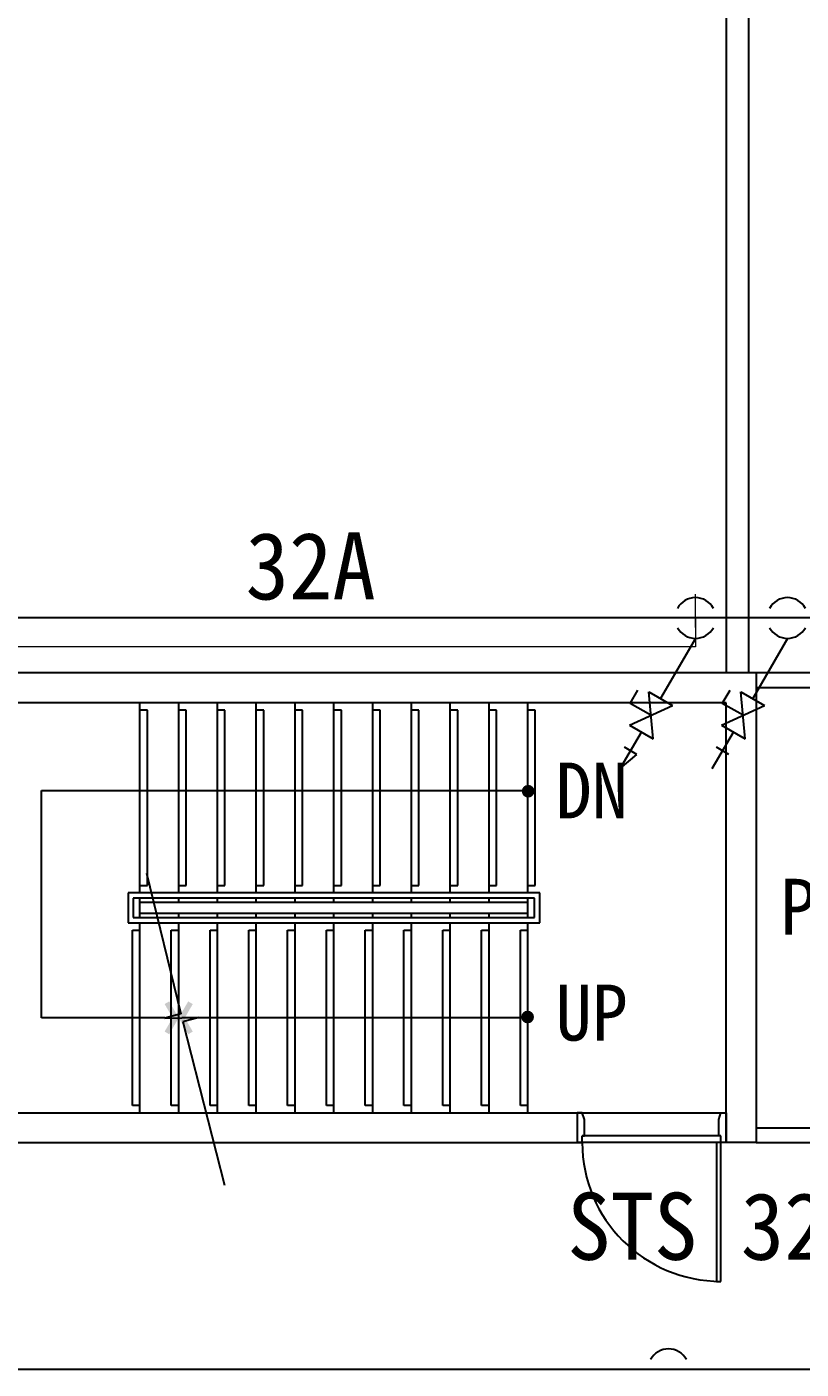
# Model space of a CAD drawing. Header units: millimetres. Extents: x 16332047 to 33387680, y -14835522 to -7015081.
# Drawn here: x 16477993 to 16483183, y -7474285 to -7465285 of the extents above; entities that cross this region are included whole.
import ezdxf
from ezdxf.enums import TextEntityAlignment as Align

# ---------------------------------------------------------------- set-up
doc = ezdxf.new("R2010")
doc.units = ezdxf.units.MM
doc.header["$LTSCALE"] = 300
doc.header["$MEASUREMENT"] = 0
for name, color, linetype in [('2', 2, 'CONTINUOUS'), ('3', 3, 'CONTINUOUS'), ('A-HAT', 5, 'CONTINUOUS'), ('gas', 3, 'CONTINUOUS'), ('S', 1, 'CONTINUOUS'), ('TEXT', 3, 'CONTINUOUS'), ('근린시설 화장실위생도면$0$SI', 2, 'CONTINUOUS')]:
    doc.layers.add(name, color=color, linetype=linetype)
doc.layers.add('arch', color=255, linetype='CONTINUOUS', lineweight=25)
doc.styles.add('돋움체', font='')
doc.styles.get('돋움체').set_extended_font_data('DotumChe')

msp = doc.modelspace()

# ---------------------------------------------------------------- hatches: boundary and pattern name
at = {"layer": 'arch'}
h = msp.add_hatch(color=256, dxfattribs=at)
edge = h.paths.add_edge_path()
edge.add_arc((16481353.2, -7470410.2), 42.7, -90, 90, ccw=False)
edge.add_arc((16481353.2, -7470410.2), 42.7, 90, 270, ccw=False)
for points in [[(16478946.9, -7472039.8), (16478916.1, -7472022), (16478969.5, -7471929.6), (16478916.1, -7471837.3), (16478946.9, -7471819.5), (16479010.5, -7471929.6)], [(16479074.1, -7472039.9), (16479104.9, -7472022.1), (16479051.6, -7471929.7), (16479104.9, -7471837.3), (16479074.1, -7471819.6), (16479010.5, -7471929.7)]]:
    msp.add_hatch(color=256, dxfattribs=at).paths.add_polyline_path(points)
h = msp.add_hatch(color=256, dxfattribs=at)
edge = h.paths.add_edge_path()
edge.add_arc((16481349.5, -7471924.4), 42.7, -90, 90, ccw=False)
edge.add_arc((16481349.5, -7471924.4), 42.7, 90, 270, ccw=False)

# ---------------------------------------------------------------- linework, layer by layer
at = {"layer": '2', "color": 0}
for p, q in [((16482037.8, -7469821.2, 0), (16482089.5, -7469731.6, 0)), ((16482191.3, -7470059, 0), (16482161.9, -7469743.6, 0)), ((16482161.9, -7469743.6, 0), (16482320.5, -7469835.2, 0)), ((16482655, -7469821.2, 0), (16482706.8, -7469731.6, 0)), ((16482808.5, -7470059, 0), (16482779.2, -7469743.6, 0)), ((16482779.2, -7469743.6, 0), (16482937.7, -7469835.2, 0)), ((16482032.7, -7469967.5, 0), (16482320.5, -7469835.2, 0)), ((16482176.6, -7469901.3, 0), (16482037.8, -7469821.2, 0)), ((16482650, -7469967.5, 0), (16482937.7, -7469835.2, 0)), ((16482793.9, -7469901.3, 0), (16482655, -7469821.2, 0)), ((16482032.7, -7469967.5, 0), (16482191.3, -7470059, 0)), ((16482650, -7469967.5, 0), (16482808.5, -7470059, 0))]:
    msp.add_line(p, q, dxfattribs=at)
at = {"layer": '3', "color": 0}
for p, q in [((16482474.7, -7469385.1, 0), (16482241.2, -7469789.4, 0)), ((16483091.9, -7469385.1, 0), (16482858.5, -7469789.4, 0)), ((16481970.6, -7470258, 0), (16482112, -7470013.2, 0)), ((16482587.9, -7470258, 0), (16482729.2, -7470013.2, 0))]:
    msp.add_line(p, q, dxfattribs=at)
at = {"layer": 'A-HAT', "color": 7, "lineweight": 18}
msp.add_line((16482474.7, -7469311.6, 0), (16482474.7, -7469089.8, 0), dxfattribs=at)
at = {"layer": 'A-HAT', "color": 3, "lineweight": 18}
for p, q in [((16482474.7, -7469248.6, 0), (16482474.7, -7469442.3, 0)), ((16482474.7, -7469442.3, 0), (16477474.7, -7469442.3, 0))]:
    msp.add_line(p, q, dxfattribs=at)
at = {"layer": 'arch'}
for p, q in [((16482680.9, -7463116.7), (16482680.9, -7469616.7)), ((16482830.9, -7463116.7), (16482830.9, -7469616.7)), ((16482880.9, -7469616.7), (16473360.9, -7469616.8)), ((16482880.9, -7469616.7), (16482880.9, -7472766.7)), ((16483880.9, -7469616.7), (16482880.9, -7469616.7)), ((16483780.9, -7469716.7), (16482880.9, -7469716.7)), ((16482680.9, -7469816.7), (16477420.9, -7469816.7)), ((16482680.9, -7469816.7), (16477420.9, -7469816.7)), ((16478750.9, -7471091.9), (16478750.9, -7469816.7, 0)), ((16478800.9, -7469866.7, 0), (16478750.9, -7469866.7, 0)), ((16478800.9, -7471041.7, 0), (16478800.9, -7469866.7, 0)), ((16479010.9, -7471091.9), (16479010.9, -7469816.7, 0)), ((16479060.9, -7469866.7, 0), (16479010.9, -7469866.7, 0)), ((16479060.9, -7471041.7, 0), (16479060.9, -7469866.7, 0)), ((16479270.9, -7471091.9), (16479270.9, -7469816.7, 0)), ((16479320.9, -7469866.7, 0), (16479270.9, -7469866.7, 0)), ((16479320.9, -7471041.7, 0), (16479320.9, -7469866.7, 0)), ((16479530.9, -7471091.9), (16479530.9, -7469816.7, 0)), ((16479580.9, -7469866.7, 0), (16479530.9, -7469866.7, 0)), ((16479580.9, -7471041.7, 0), (16479580.9, -7469866.7, 0)), ((16479790.9, -7471091.9), (16479790.9, -7469816.7, 0)), ((16479840.9, -7469866.7, 0), (16479790.9, -7469866.7, 0)), ((16479840.9, -7471041.7, 0), (16479840.9, -7469866.7, 0)), ((16480050.9, -7471091.9), (16480050.9, -7469816.7, 0)), ((16480100.9, -7469866.7, 0), (16480050.9, -7469866.7, 0)), ((16480100.9, -7471041.7, 0), (16480100.9, -7469866.7, 0)), ((16480310.9, -7471091.9), (16480310.9, -7469816.7, 0)), ((16480360.9, -7469866.7, 0), (16480310.9, -7469866.7, 0)), ((16480360.9, -7471041.7, 0), (16480360.9, -7469866.7, 0)), ((16480570.9, -7471091.9), (16480570.9, -7469816.7, 0)), ((16480620.9, -7469866.7, 0), (16480570.9, -7469866.7, 0)), ((16480620.9, -7471041.7, 0), (16480620.9, -7469866.7, 0)), ((16480830.9, -7471091.9), (16480830.9, -7469816.7, 0)), ((16480880.9, -7469866.7, 0), (16480830.9, -7469866.7, 0)), ((16480880.9, -7471041.7, 0), (16480880.9, -7469866.7, 0)), ((16481090.9, -7471091.9), (16481090.9, -7469816.7, 0)), ((16481140.9, -7469866.9, 0), (16481090.9, -7469866.9, 0)), ((16481140.9, -7471041.8, 0), (16481140.9, -7469866.9, 0)), ((16481350.9, -7471091.9, 0), (16481350.9, -7469816.7)), ((16481400.9, -7469866.9), (16481350.9, -7469866.9)), ((16481400.9, -7471041.8), (16481400.9, -7469866.9)), ((16482680.9, -7472766.7), (16482680.9, -7469816.7)), ((16482680.9, -7472566.7), (16482680.9, -7469816.7)), ((16478091, -7471929.5), (16478091, -7470404.5)), ((16478091, -7470404.5), (16478691, -7470404.5)), ((16478691, -7470404.5), (16481351, -7470404.5)), ((16478793.9, -7470959.9), (16479024, -7471903.4)), ((16478750.9, -7471041.7, 0), (16478800.9, -7471041.7, 0)), ((16479010.9, -7471041.7, 0), (16479060.9, -7471041.7, 0)), ((16479270.9, -7471041.7, 0), (16479320.9, -7471041.7, 0)), ((16479530.9, -7471041.7, 0), (16479580.9, -7471041.7, 0)), ((16479790.9, -7471041.7, 0), (16479840.9, -7471041.7, 0)), ((16480050.9, -7471041.7, 0), (16480100.9, -7471041.7, 0)), ((16480310.9, -7471041.7, 0), (16480360.9, -7471041.7, 0)), ((16480570.9, -7471041.7, 0), (16480620.9, -7471041.7, 0)), ((16480830.9, -7471041.7, 0), (16480880.9, -7471041.7, 0)), ((16481090.9, -7471041.8, 0), (16481140.9, -7471041.8, 0)), ((16481350.9, -7471041.8), (16481400.9, -7471041.8)), ((16481430.9, -7471091.9), (16478670.9, -7471091.9)), ((16478670.9, -7471091.9), (16478670.9, -7471291.9)), ((16481395.9, -7471126.9), (16478705.9, -7471126.9)), ((16478705.9, -7471126.9), (16478705.9, -7471256.9)), ((16478750.9, -7471256.9), (16478750.9, -7471126.9)), ((16479010.9, -7471156.9), (16479010.9, -7471126.9)), ((16479010.9, -7471156.9), (16479010.9, -7471126.9)), ((16479270.9, -7471156.9, 0), (16479270.9, -7471126.9, 0)), ((16479530.9, -7471156.9), (16479530.9, -7471126.9)), ((16479790.9, -7471156.9), (16479790.9, -7471126.9)), ((16480050.9, -7471156.9), (16480050.9, -7471126.9)), ((16480310.9, -7471156.9), (16480310.9, -7471126.9)), ((16480570.9, -7471156.9), (16480570.9, -7471126.9)), ((16480570.9, -7471156.9), (16480570.9, -7471126.9)), ((16480830.9, -7471156.9), (16480830.9, -7471126.9)), ((16481090.9, -7471156.9), (16481090.9, -7471126.9)), ((16481350.9, -7471256.9, 0), (16481350.9, -7471126.9, 0)), ((16481395.9, -7471256.9), (16481395.9, -7471126.9)), ((16481430.9, -7471291.9), (16481430.9, -7471091.9)), ((16481350.9, -7471156.9), (16478750.9, -7471156.9)), ((16478750.9, -7471226.9), (16481350.9, -7471226.9)), ((16479010.9, -7471256.9), (16479010.9, -7471226.9)), ((16479010.9, -7471256.9), (16479010.9, -7471226.9)), ((16479270.9, -7471256.9, 0), (16479270.9, -7471226.9, 0)), ((16479530.9, -7471256.9), (16479530.9, -7471226.9)), ((16479790.9, -7471256.9), (16479790.9, -7471226.9)), ((16480050.9, -7471256.9), (16480050.9, -7471226.9)), ((16480310.9, -7471256.9), (16480310.9, -7471226.9)), ((16480570.9, -7471256.9), (16480570.9, -7471226.9)), ((16480830.9, -7471256.9), (16480830.9, -7471226.9)), ((16481090.9, -7471256.9), (16481090.9, -7471226.9)), ((16481350.9, -7471226.9), (16481350.9, -7471156.9)), ((16478670.9, -7471291.9), (16481430.9, -7471291.9)), ((16478705.9, -7471256.9), (16481395.9, -7471256.9)), ((16478750.9, -7472566.9, 0), (16478750.9, -7471291.9)), ((16479010.9, -7472566.9, 0), (16479010.9, -7471291.9)), ((16479270.9, -7472566.9, 0), (16479270.9, -7471291.9, 0)), ((16479530.9, -7472566.9, 0), (16479530.9, -7471291.9)), ((16479790.9, -7472566.9, 0), (16479790.9, -7471291.9)), ((16480050.9, -7472566.9, 0), (16480050.9, -7471291.9)), ((16480310.9, -7472566.9, 0), (16480310.9, -7471291.9)), ((16480570.9, -7472566.9, 0), (16480570.9, -7471291.9)), ((16480830.9, -7472566.9, 0), (16480830.9, -7471291.9)), ((16481090.9, -7472566.9, 0), (16481090.9, -7471291.9)), ((16481350.9, -7472566.9), (16481350.9, -7471291.9, 0)), ((16478700.9, -7472516.8, 0), (16478700.9, -7471341.9, 0)), ((16478700.9, -7471341.9, 0), (16478750.9, -7471341.9, 0)), ((16478960.9, -7472516.8, 0), (16478960.9, -7471341.9, 0)), ((16478960.9, -7471341.9, 0), (16479010.9, -7471341.9, 0)), ((16479220.9, -7472516.8, 0), (16479220.9, -7471341.9, 0)), ((16479220.9, -7471341.9, 0), (16479270.9, -7471341.9, 0)), ((16479480.9, -7472516.8, 0), (16479480.9, -7471341.9, 0)), ((16479480.9, -7471341.9, 0), (16479530.9, -7471341.9, 0)), ((16479740.9, -7472516.8, 0), (16479740.9, -7471341.9, 0)), ((16479740.9, -7471341.9, 0), (16479790.9, -7471341.9, 0)), ((16480000.9, -7472516.8, 0), (16480000.9, -7471341.9, 0)), ((16480000.9, -7471341.9, 0), (16480050.9, -7471341.9, 0)), ((16480260.9, -7472516.8, 0), (16480260.9, -7471341.9, 0)), ((16480260.9, -7471341.9, 0), (16480310.9, -7471341.9, 0)), ((16480520.9, -7472516.8, 0), (16480520.9, -7471341.9, 0)), ((16480520.9, -7471341.9, 0), (16480570.9, -7471341.9, 0)), ((16480780.9, -7472516.8, 0), (16480780.9, -7471341.9, 0)), ((16480780.9, -7471341.9, 0), (16480830.9, -7471341.9, 0)), ((16481040.9, -7472516.8, 0), (16481040.9, -7471341.9, 0)), ((16481040.9, -7471341.9, 0), (16481090.9, -7471341.9, 0)), ((16481300.9, -7472516.8, 0), (16481300.9, -7471341.9, 0)), ((16481300.9, -7471341.9, 0), (16481350.9, -7471341.9, 0)), ((16478917.9, -7471929.5), (16478091, -7471929.5)), ((16479024, -7471903.4), (16478917.3, -7471932)), ((16478917.3, -7471932), (16479144.6, -7471927)), ((16478917.9, -7471929.5), (16478917.9, -7471929.5)), ((16481351, -7471929.5), (16479031, -7471929.5)), ((16479144.6, -7471927), (16479037.9, -7471955.6)), ((16479037.9, -7471955.6), (16479318.3, -7473050.7)), ((16477420.9, -7472566.7), (16481680.9, -7472566.7)), ((16477420.9, -7472566.7), (16482680.9, -7472566.7)), ((16478750.9, -7472516.8, 0), (16478700.9, -7472516.8, 0)), ((16479010.9, -7472516.8, 0), (16478960.9, -7472516.8, 0)), ((16479270.9, -7472516.8, 0), (16479220.9, -7472516.8, 0)), ((16479530.9, -7472516.8, 0), (16479480.9, -7472516.8, 0)), ((16479790.9, -7472516.8, 0), (16479740.9, -7472516.8, 0)), ((16480050.9, -7472516.8, 0), (16480000.9, -7472516.8, 0)), ((16480310.9, -7472516.8, 0), (16480260.9, -7472516.8, 0)), ((16480570.9, -7472516.8, 0), (16480520.9, -7472516.8, 0)), ((16480830.9, -7472516.8, 0), (16480780.9, -7472516.8, 0)), ((16481090.9, -7472516.8, 0), (16481040.9, -7472516.8, 0)), ((16481350.9, -7472516.8, 0), (16481300.9, -7472516.8, 0)), ((16481680.9, -7472566.7), (16481680.9, -7472766.7)), ((16481680.9, -7472566.7), (16481680.9, -7472766.7)), ((16481715.9, -7472566.7), (16481680.9, -7472566.7)), ((16481730.9, -7472611.7), (16481715.9, -7472566.7)), ((16481715.9, -7472566.7), (16481715.9, -7472566.7)), ((16482630.9, -7472611.7), (16482645.9, -7472566.7)), ((16482645.9, -7472566.7), (16482645.9, -7472566.7)), ((16482645.9, -7472566.7), (16482680.9, -7472566.7)), ((16482680.9, -7472566.7), (16482680.9, -7472766.7)), ((16481730.9, -7472721.7), (16481730.9, -7472611.7)), ((16482630.9, -7472721.7), (16482630.9, -7472611.7)), ((16482880.9, -7472666.7), (16483780.9, -7472666.7)), ((16482645.9, -7472721.7), (16481715.9, -7472721.7)), ((16481715.9, -7472766.7), (16481715.9, -7472721.7)), ((16481715.9, -7472721.7), (16481730.9, -7472721.7)), ((16482645.9, -7472721.7), (16482630.9, -7472721.7)), ((16482645.9, -7472766.7), (16482645.9, -7472721.7)), ((16477220.9, -7472766.7), (16481680.9, -7472766.7)), ((16482680.9, -7472766.7), (16481680.9, -7472766.7)), ((16481680.9, -7472766.7), (16481715.9, -7472766.7)), ((16482645.9, -7472766.7), (16481715.9, -7472766.7)), ((16482615.9, -7472766.7), (16482615.9, -7473696.7)), ((16482645.9, -7472766.7), (16482615.9, -7472766.7)), ((16482645.9, -7473696.7), (16482645.9, -7472766.7)), ((16482680.9, -7472766.7), (16482645.9, -7472766.7)), ((16482880.9, -7472766.7), (16482680.9, -7472766.7)), ((16482880.9, -7472766.7), (16483880.9, -7472766.7)), ((16482615.9, -7473696.7), (16482645.9, -7473696.7))]:
    msp.add_line(p, q, dxfattribs=at)
msp.add_arc((16482645.9, -7472766.7), 930, 180, 270, dxfattribs=at)
at = {"layer": 'gas', "ltscale": 3}
for p, q in [((16482063.7, -7469248.6, 0), (16474507.9, -7469248.6, 0)), ((16484059.9, -7469248.6, 0), (16482063.7, -7469248.6, 0)), ((16475870.5, -7474285.3, 0), (16482084, -7474285.4, 0)), ((16482084, -7474285.4, 0), (16483899.9, -7474285.4, 0))]:
    msp.add_line(p, q, dxfattribs=at)
at = {"layer": 'S', "color": 0, "ltscale": 10}
for p, q in [((16482080.9, -7470163.2, 0), (16481999, -7470115.9, 0)), ((16482698.1, -7470163.2, 0), (16482616.3, -7470115.9, 0)), ((16481970.6, -7470258, 0), (16482080.9, -7470163.2, 0))]:
    msp.add_line(p, q, dxfattribs=at)
at = {"layer": '근린시설 화장실위생도면$0$SI', "color": 0}
for centre, start, end in [((16482474.7, -7469248.6, 0), 28.30407, 151.69593), ((16483091.9, -7469248.6, 0), 28.30407, 151.69593), ((16482474.7, -7469248.6, 0), 208.43689, 331.56311), ((16483091.9, -7469248.6, 0), 208.43689, 331.56311), ((16482294, -7474285.6, 0), 28.30407, 151.69593)]:
    msp.add_arc(centre, 136.5, start, end, dxfattribs=at)

# ---------------------------------------------------------------- texts
at = {"layer": 'arch', "style": '돋움체'}
for s, p in [('DN', (16481537.6, -7470217.6)), ('UP', (16481536.6, -7471706.8))]:
    msp.add_text(s, height=375, dxfattribs=at).set_placement(p, align=Align.TOP_LEFT)
msp.add_text('PD', height=375, dxfattribs=at).set_placement((16483284.2, -7471372.2), align=Align.CENTER)
at = {"layer": 'TEXT', "style": '돋움체'}
msp.add_text('32A', height=450, rotation=0, dxfattribs=at).set_placement((16479458.9, -7469124.4, 0))
at = {"layer": 'TEXT', "color": 6, "style": '돋움체'}
msp.add_text('STS 32A', height=450, rotation=0, dxfattribs=at).set_placement((16481615.2, -7473552.2, 0))

doc.saveas('drawing.dxf')
